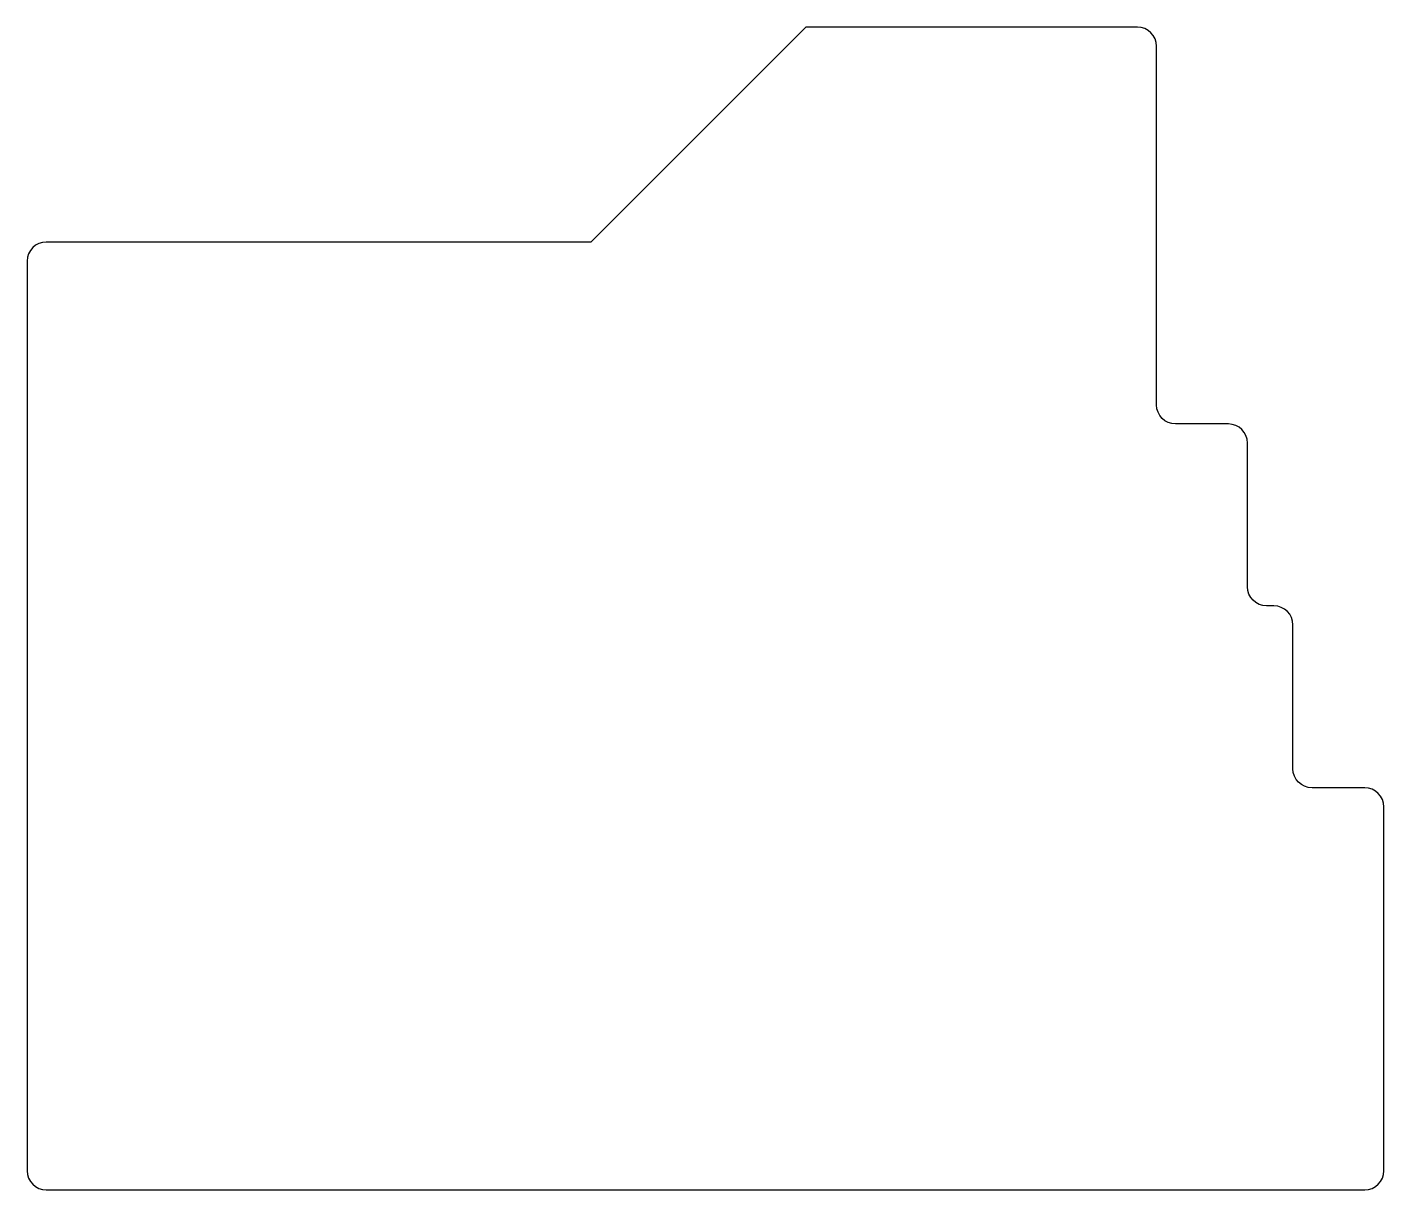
# Model space of a CAD drawing. Header units: millimetres. Extents: x 0 to 142, y 0 to 122.
import ezdxf

# ---------------------------------------------------------------- set-up
doc = ezdxf.new("R2010")
doc.units = ezdxf.units.MM
doc.layers.get('0').update_dxf_attribs({"linetype": 'CONTINUOUS'})

msp = doc.modelspace()

# ---------------------------------------------------------------- linework, layer by layer
msp.add_lwpolyline([(2, 0), (140.11, 0, 0.41421356), (142.11, 2), (142.11, 40.1, 0.41421356), (140.11, 42.1), (134.585, 42.1, -0.41421356), (132.585, 44.1), (132.585, 59.15, 0.41421356), (130.585, 61.15), (129.8225, 61.15, -0.41421356), (127.8225, 63.15), (127.8225, 78.2, 0.41421356), (125.8225, 80.2), (120.2975, 80.2, -0.41421356), (118.2975, 82.2), (118.2975, 99.25), (118.2975, 119.75, 0.41421356), (116.2975, 121.75), (81.5475, 121.75), (59.0475, 99.25), (2, 99.25, 0.41421356), (0, 97.25), (0, 2, 0.41421356)], format="xyb", close=True)

doc.saveas('drawing.dxf')
